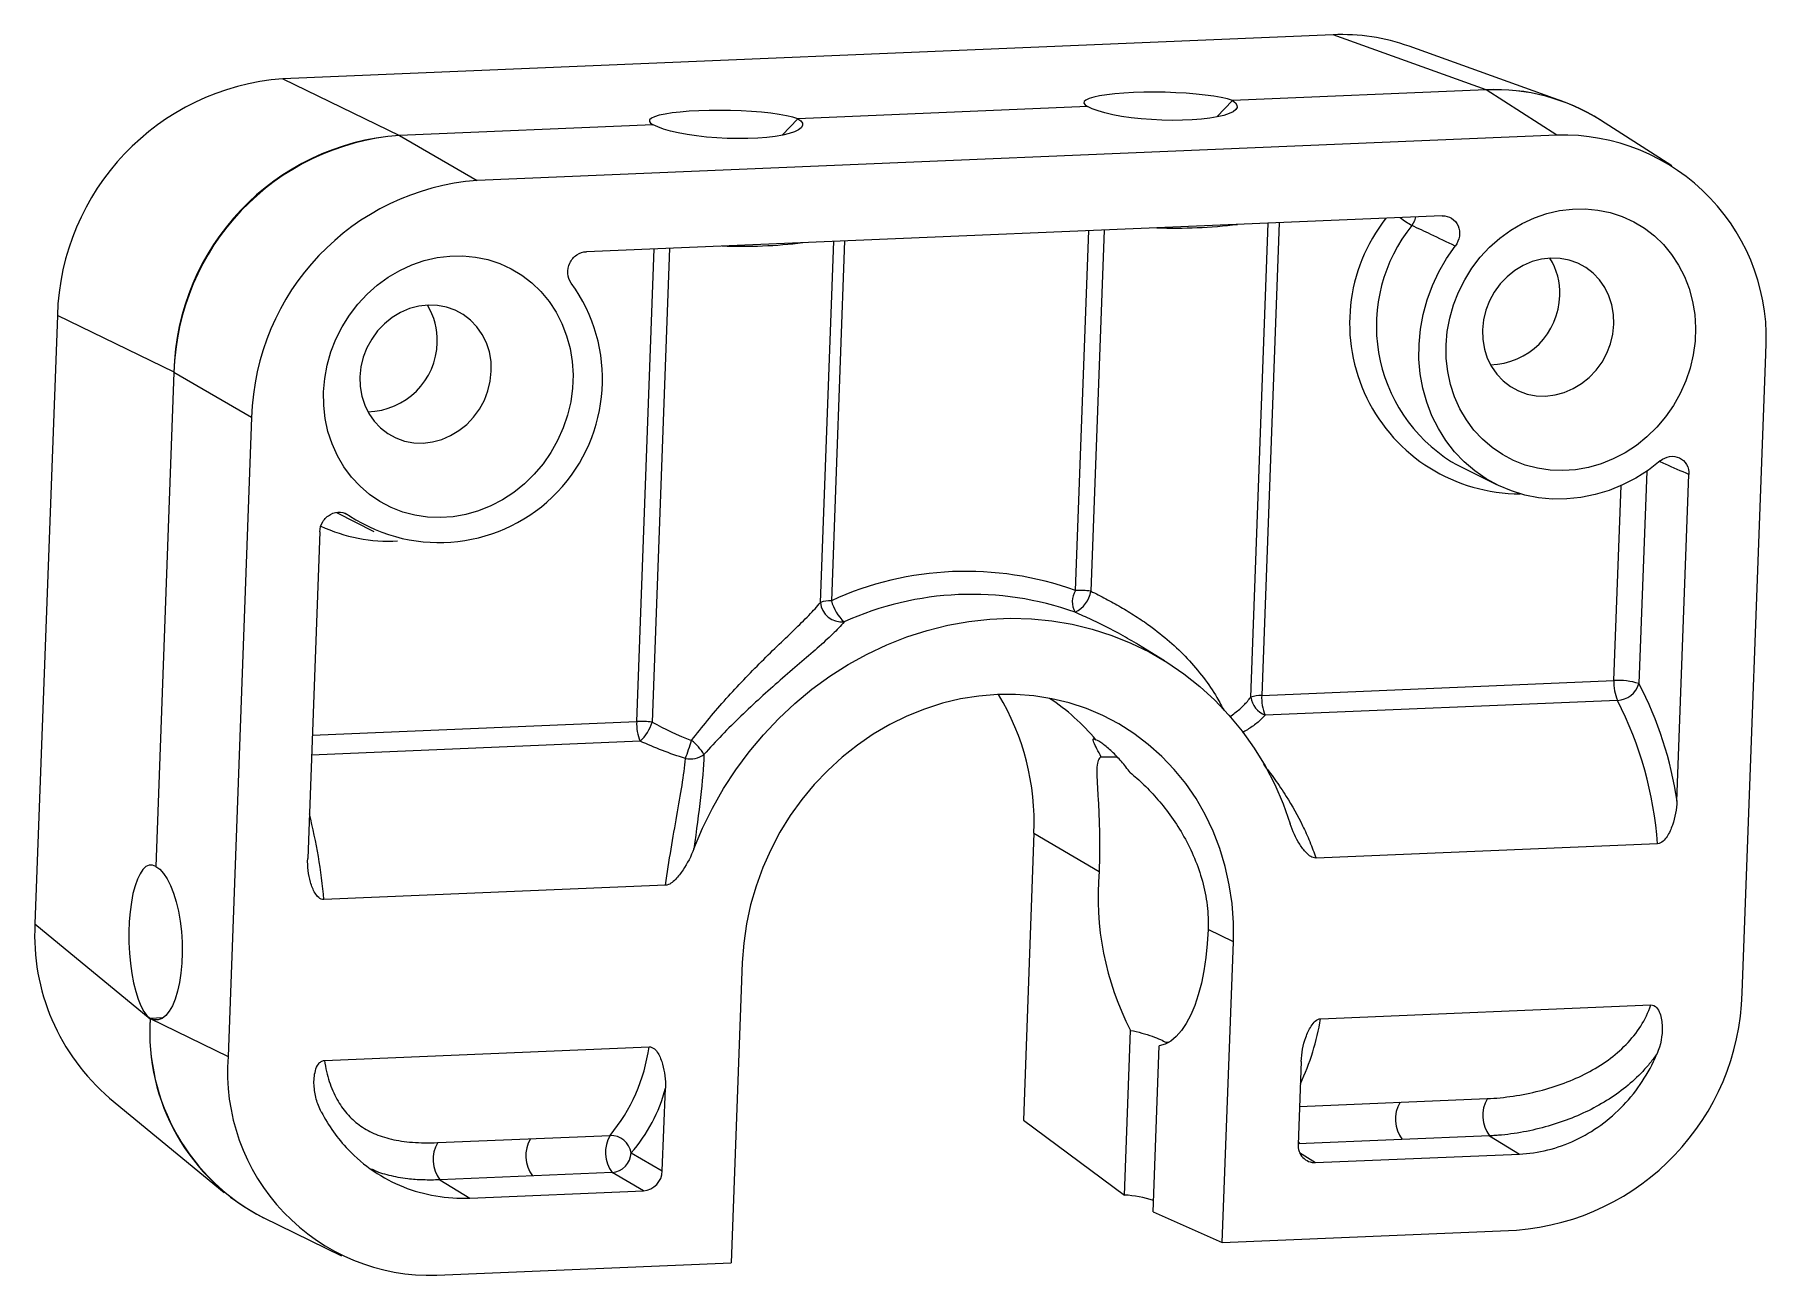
# Model space of a CAD drawing. Header units: millimetres. Extents: x -22.6 to 22, y -9.4 to 22.6.
import ezdxf

# ---------------------------------------------------------------- set-up
doc = ezdxf.new("R2010")
doc.units = ezdxf.units.MM

msp = doc.modelspace()

# ---------------------------------------------------------------- linework, layer by layer
at = {"color": 7, "linetype": 'Continuous', "lineweight": 15}
for p, q in [((10.811, 22.562), (-16.248, 21.429)), ((14.759, 21.144), (10.811, 22.562)), ((16.708, 20.854), (12.772, 22.267)), ((-16.248, 21.429), (-13.243, 19.972)), ((14.752, 21.144), (8.221, 20.871)), ((14.752, 21.144), (14.759, 21.144)), ((16.579, 19.978), (14.752, 21.144)), ((4.489, 20.714), (-2.974, 20.402)), ((8.221, 20.871), (7.817, 20.446)), ((-6.705, 20.246), (-13.237, 19.972)), ((-2.974, 20.402), (-3.378, 19.977)), ((19.541, 19.191), (17.701, 20.366)), ((-13.243, 19.972), (-13.237, 19.972)), ((-13.237, 19.972), (-11.236, 18.813)), ((16.579, 19.978), (-11.236, 18.813)), ((13.622, 17.899), (-8.423, 16.976)), ((-22.054, 15.33), (-22.631, -0.339)), ((-19.049, 13.872), (-22.054, 15.33)), ((21.352, -2.122), (21.959, 14.339)), ((-19.05, 13.865), (-19.519, 1.138)), ((-19.05, 13.865), (-19.049, 13.872)), ((-17.049, 12.706), (-19.05, 13.865)), ((-17.049, 12.706), (-17.656, -3.756)), ((13.974, 11.506), (15.021, 10.978)), ((19.671, 2.824), (19.981, 11.234)), ((-14.864, 10.254), (-13.899, 9.767)), ((-15.295, 9.756), (-15.605, 1.347)), ((6.469, 6.436), (5.8, 6.848)), ((8.974, 5.546), (18.048, 5.926)), ((18.14, 5.417), (9.065, 5.037)), ((3.105, 1.992), (2.833, -5.396)), ((3.105, 1.992), (4.783, 1.007)), ((19.173, 1.723), (10.372, 1.355)), ((-6.385, 0.653), (-15.185, 0.284)), ((-22.631, -0.339), (-19.663, -2.786)), ((8.242, -0.807), (7.593, -0.49)), ((7.957, -8.547), (8.242, -0.807)), ((-4.408, -1.336), (-4.694, -9.077)), ((10.491, -2.784), (18.998, -2.428)), ((-19.338, -2.765), (-19.663, -2.778)), ((-19.663, -2.778), (-19.663, -2.779)), ((-19.663, -2.786), (-19.663, -2.779)), ((-19.663, -2.779), (-17.656, -3.756)), ((5.437, -7.327), (5.593, -3.085)), ((-15.173, -3.859), (-6.81, -3.509)), ((6.177, -7.756), (6.335, -3.485)), ((6.512, -3.393), (6.51, -3.43)), ((6.512, -3.393), (6.587, -3.39)), ((9.992, -3.886), (9.913, -6.021)), ((-20.707, -4.829), (-17.753, -7.265)), ((-6.469, -6.707), (-6.391, -4.572)), ((9.949, -5.046), (14.785, -4.844)), ((-12.256, -5.976), (-7.814, -5.79)), ((2.833, -5.396), (5.437, -7.327)), ((-7.275, -6.241), (-6.469, -6.707)), ((14.84, -5.803), (9.914, -6.01)), ((14.84, -5.803), (15.611, -6.272)), ((10.361, -6.491), (15.611, -6.272)), ((-7.759, -6.75), (-12.201, -6.935)), ((-12.201, -6.935), (-11.43, -7.404)), ((-6.954, -7.216), (-7.759, -6.75)), ((-11.43, -7.404), (-6.954, -7.216)), ((-16.755, -7.906), (-14.734, -8.889)), ((6.177, -7.756), (7.957, -8.547)), ((7.957, -8.547), (15.539, -8.229)), ((-12.275, -9.394), (-4.694, -9.077))]:
    msp.add_line(p, q, dxfattribs=at)
at = {"color": 8, "linetype": 'Continuous', "lineweight": 15}
for p, q in [((4.175, 8.248), (4.516, 17.518)), ((4.912, 17.534), (4.569, 8.231)), ((8.692, 5.501), (9.142, 17.711)), ((9.423, 17.723), (8.974, 5.546)), ((-7.127, 4.872), (-6.678, 17.049)), ((-6.283, 17.065), (-6.733, 4.855)), ((-2.396, 7.94), (-2.053, 17.243)), ((-1.772, 17.254), (-2.114, 7.985)), ((18.893, 11.321), (18.691, 5.847)), ((18.048, 5.926), (18.234, 10.95)), ((-14.525, 10.172), (-14.663, 10.24)), ((-15.488, 4.522), (-7.127, 4.872)), ((-7.036, 4.363), (-15.506, 4.009)), ((9.95, -6.229), (10.361, -6.491))]:
    msp.add_line(p, q, dxfattribs=at)
at = {"color": 7, "linetype": 'Continuous', "lineweight": 15, "flags": 128}
for points in [[(8.221, 20.871), (8.091, 20.91), (7.928, 20.947), (7.737, 20.981), (7.52, 21.011), (7.281, 21.037), (7.025, 21.057), (6.758, 21.072), (6.483, 21.082), (6.207, 21.086), (5.935, 21.084), (5.671, 21.076), (5.42, 21.062), (5.189, 21.043), (4.98, 21.019), (4.798, 20.99), (4.646, 20.957), (4.528, 20.921), (4.445, 20.882), (4.399, 20.841), (4.391, 20.799), (4.422, 20.757), (4.489, 20.714)], [(-2.974, 20.402), (-3.104, 20.441), (-3.266, 20.479), (-3.458, 20.512), (-3.675, 20.542), (-3.914, 20.568), (-4.169, 20.588), (-4.437, 20.604), (-4.711, 20.613), (-4.988, 20.617), (-5.26, 20.615), (-5.524, 20.607), (-5.774, 20.593), (-6.006, 20.574), (-6.215, 20.55), (-6.397, 20.521), (-6.548, 20.489), (-6.667, 20.453), (-6.75, 20.414), (-6.795, 20.373), (-6.803, 20.33), (-6.773, 20.288), (-6.705, 20.246)], [(8.221, 20.871), (8.296, 20.811), (8.335, 20.752), (8.338, 20.693), (8.305, 20.636), (8.236, 20.582), (8.132, 20.533), (7.996, 20.488), (7.829, 20.449), (7.636, 20.416), (7.419, 20.39), (7.183, 20.372), (6.931, 20.361), (6.668, 20.358), (6.4, 20.364), (6.13, 20.377), (5.864, 20.399), (5.607, 20.427), (5.364, 20.462), (5.138, 20.504), (4.934, 20.55), (4.756, 20.602), (4.607, 20.657), (4.489, 20.714)], [(-2.974, 20.402), (-2.899, 20.343), (-2.86, 20.283), (-2.857, 20.224), (-2.89, 20.167), (-2.959, 20.114), (-3.063, 20.064), (-3.199, 20.019), (-3.365, 19.98), (-3.559, 19.947), (-3.776, 19.921), (-4.012, 19.903), (-4.264, 19.892), (-4.527, 19.89), (-4.795, 19.895), (-5.065, 19.909), (-5.33, 19.93), (-5.587, 19.958), (-5.831, 19.993), (-6.057, 20.035), (-6.26, 20.082), (-6.439, 20.133), (-6.588, 20.188), (-6.705, 20.246)], [(13.724, 14.573), (13.754, 14.921), (13.817, 15.266), (13.914, 15.605), (14.043, 15.934), (14.202, 16.251), (14.39, 16.551), (14.605, 16.832), (14.845, 17.09), (15.108, 17.323), (15.389, 17.529), (15.687, 17.704), (15.998, 17.847), (16.319, 17.958), (16.647, 18.034), (16.978, 18.074), (17.308, 18.079), (17.634, 18.048), (17.953, 17.982), (18.262, 17.881), (18.556, 17.747), (18.833, 17.58), (19.089, 17.382), (19.324, 17.157), (19.532, 16.905), (19.713, 16.631), (19.865, 16.335), (19.986, 16.023), (20.074, 15.696), (20.129, 15.359), (20.151, 15.016), (20.138, 14.669), (20.091, 14.322), (20.011, 13.979), (19.898, 13.645), (19.754, 13.321), (19.58, 13.012), (19.378, 12.721), (19.15, 12.451), (18.899, 12.206), (18.626, 11.986), (18.336, 11.796), (18.031, 11.636), (17.715, 11.509), (17.39, 11.416), (17.06, 11.357), (16.729, 11.335), (16.401, 11.348), (16.078, 11.396), (15.764, 11.48), (15.462, 11.598), (15.176, 11.749), (14.909, 11.931), (14.663, 12.143), (14.441, 12.381), (14.246, 12.645), (14.079, 12.93), (13.943, 13.235), (13.838, 13.555), (13.766, 13.887), (13.728, 14.227), (13.724, 14.573)], [(19.24, 11.586), (18.934, 11.35), (18.61, 11.143), (18.271, 10.967), (17.921, 10.825), (17.562, 10.716), (17.197, 10.643), (16.83, 10.605), (16.464, 10.603), (16.103, 10.637), (15.748, 10.707), (15.404, 10.813), (15.073, 10.952), (14.759, 11.124), (14.464, 11.328), (14.191, 11.562), (13.942, 11.823), (13.719, 12.11), (13.524, 12.419), (13.359, 12.749), (13.226, 13.095), (13.125, 13.456), (13.058, 13.828), (13.025, 14.208), (13.026, 14.592), (13.062, 14.977), (13.131, 15.359), (13.234, 15.736), (13.37, 16.104), (13.537, 16.46), (13.734, 16.8), (13.959, 17.122)], [(-15.196, 13.362), (-15.166, 13.71), (-15.103, 14.055), (-15.006, 14.394), (-14.877, 14.724), (-14.718, 15.04), (-14.53, 15.34), (-14.314, 15.621), (-14.074, 15.879), (-13.812, 16.112), (-13.531, 16.318), (-13.233, 16.493), (-12.922, 16.637), (-12.601, 16.747), (-12.273, 16.823), (-11.942, 16.863), (-11.612, 16.868), (-11.285, 16.837), (-10.966, 16.771), (-10.658, 16.67), (-10.364, 16.536), (-10.087, 16.369), (-9.83, 16.172), (-9.596, 15.946), (-9.388, 15.694), (-9.206, 15.42), (-9.055, 15.124), (-8.934, 14.812), (-8.846, 14.485), (-8.79, 14.149), (-8.769, 13.805), (-8.782, 13.458), (-8.829, 13.111), (-8.909, 12.768), (-9.022, 12.434), (-9.166, 12.11), (-9.34, 11.801), (-9.542, 11.51), (-9.77, 11.241), (-10.021, 10.995), (-10.293, 10.775), (-10.584, 10.585), (-10.889, 10.425), (-11.205, 10.298), (-11.53, 10.205), (-11.86, 10.146), (-12.191, 10.124), (-12.519, 10.137), (-12.842, 10.185), (-13.156, 10.269), (-13.458, 10.387), (-13.744, 10.538), (-14.011, 10.72), (-14.257, 10.932), (-14.479, 11.171), (-14.674, 11.434), (-14.84, 11.719), (-14.977, 12.024), (-15.082, 12.344), (-15.153, 12.676), (-15.192, 13.017), (-15.196, 13.362)], [(18.046, 15.105), (18.038, 15.357), (17.996, 15.603), (17.92, 15.837), (17.813, 16.054), (17.675, 16.251), (17.511, 16.423), (17.323, 16.567), (17.116, 16.68), (16.893, 16.759), (16.659, 16.803), (16.418, 16.811), (16.177, 16.783), (15.939, 16.719), (15.709, 16.621), (15.492, 16.49), (15.293, 16.33), (15.116, 16.144), (14.964, 15.935), (14.84, 15.708), (14.747, 15.467), (14.686, 15.217), (14.66, 14.963), (14.668, 14.711), (14.71, 14.465), (14.785, 14.231), (14.893, 14.014), (15.03, 13.817), (15.194, 13.645), (15.382, 13.501), (15.59, 13.388), (15.813, 13.309), (16.047, 13.265), (16.287, 13.257), (16.529, 13.285), (16.767, 13.349), (16.997, 13.447), (17.213, 13.578), (17.412, 13.738), (17.589, 13.924), (17.742, 14.133), (17.866, 14.36), (17.959, 14.601), (18.019, 14.851), (18.046, 15.105)], [(-10.874, 13.894), (-10.882, 14.146), (-10.924, 14.392), (-11, 14.626), (-11.107, 14.843), (-11.245, 15.04), (-11.409, 15.212), (-11.597, 15.356), (-11.804, 15.469), (-12.027, 15.548), (-12.261, 15.592), (-12.502, 15.6), (-12.743, 15.572), (-12.981, 15.508), (-13.211, 15.41), (-13.427, 15.279), (-13.626, 15.119), (-13.804, 14.933), (-13.956, 14.724), (-14.08, 14.497), (-14.173, 14.256), (-14.234, 14.006), (-14.26, 13.752), (-14.252, 13.5), (-14.21, 13.254), (-14.134, 13.02), (-14.027, 12.803), (-13.89, 12.606), (-13.725, 12.434), (-13.538, 12.29), (-13.33, 12.177), (-13.107, 12.098), (-12.873, 12.054), (-12.633, 12.046), (-12.391, 12.074), (-12.153, 12.138), (-11.923, 12.236), (-11.707, 12.367), (-11.508, 12.527), (-11.33, 12.713), (-11.178, 12.922), (-11.054, 13.149), (-10.961, 13.39), (-10.9, 13.64), (-10.874, 13.894)], [(13.867, 11.563), (13.883, 11.554), (13.974, 11.506)], [(-5.654, 1.594), (-5.431, 2.125), (-5.176, 2.643), (-4.891, 3.145), (-4.577, 3.628), (-4.234, 4.091), (-3.865, 4.532), (-3.471, 4.948), (-3.053, 5.339), (-2.614, 5.702), (-2.156, 6.036), (-1.68, 6.339), (-1.188, 6.61), (-0.684, 6.847), (-0.167, 7.051), (0.358, 7.22), (0.89, 7.352), (1.426, 7.449), (1.965, 7.508), (2.503, 7.531), (3.039, 7.516), (3.569, 7.464), (4.093, 7.376), (4.608, 7.251), (5.11, 7.09), (5.599, 6.894), (6.072, 6.663), (6.527, 6.399), (6.963, 6.103), (7.376, 5.776), (7.766, 5.419), (8.13, 5.034), (8.468, 4.623), (8.778, 4.187), (9.058, 3.729), (9.307, 3.249), (9.524, 2.751), (9.708, 2.237)], [(8.242, -0.807), (8.243, -0.311), (8.208, 0.18), (8.138, 0.664), (8.034, 1.138), (7.895, 1.6), (7.722, 2.047), (7.517, 2.477), (7.281, 2.886), (7.015, 3.274), (6.72, 3.637), (6.399, 3.974), (6.052, 4.283), (5.682, 4.562), (5.292, 4.809), (4.882, 5.024), (4.456, 5.204), (4.015, 5.349), (3.563, 5.459), (3.102, 5.532), (2.634, 5.567), (2.162, 5.566), (1.688, 5.528), (1.216, 5.453), (0.748, 5.341), (0.286, 5.193), (-0.166, 5.011), (-0.607, 4.794), (-1.034, 4.545), (-1.444, 4.264), (-1.836, 3.953), (-2.206, 3.614), (-2.553, 3.249), (-2.876, 2.86), (-3.171, 2.449), (-3.439, 2.018), (-3.676, 1.57), (-3.882, 1.107), (-4.055, 0.632), (-4.195, 0.147), (-4.301, -0.344), (-4.372, -0.84), (-4.408, -1.336)], [(-19.519, 1.138), (-19.604, 1.174), (-19.688, 1.173), (-19.771, 1.135), (-19.85, 1.061), (-19.925, 0.952), (-19.993, 0.809), (-20.054, 0.637), (-20.106, 0.438), (-20.148, 0.215), (-20.181, -0.027), (-20.202, -0.284), (-20.212, -0.551), (-20.21, -0.823), (-20.197, -1.095), (-20.172, -1.361), (-20.137, -1.618), (-20.091, -1.86), (-20.036, -2.083), (-19.973, -2.282), (-19.903, -2.454), (-19.827, -2.596), (-19.746, -2.704), (-19.663, -2.778)], [(-19.519, 1.138), (-19.417, 1.066), (-19.319, 0.958), (-19.226, 0.818), (-19.139, 0.646), (-19.061, 0.448), (-18.993, 0.225), (-18.936, -0.017), (-18.891, -0.274), (-18.859, -0.541), (-18.841, -0.813), (-18.837, -1.086), (-18.846, -1.353), (-18.87, -1.611), (-18.907, -1.854), (-18.957, -2.078), (-19.019, -2.278), (-19.091, -2.451), (-19.173, -2.593), (-19.262, -2.703), (-19.358, -2.777), (-19.458, -2.815), (-19.56, -2.815), (-19.663, -2.778)], [(7.593, -0.49), (7.572, -0.855), (7.535, -1.208), (7.484, -1.547), (7.418, -1.867), (7.339, -2.166), (7.247, -2.441), (7.143, -2.688), (7.028, -2.906), (6.904, -3.092), (6.771, -3.244), (6.63, -3.361), (6.485, -3.442), (6.335, -3.485)]]:
    msp.add_lwpolyline(points, dxfattribs=at)
at = {"color": 8, "linetype": 'Continuous', "lineweight": 15, "flags": 128}
for points in [[(12.937, 17.87), (12.909, 17.772), (12.844, 17.65)], [(9.967, -6.007), (9.917, -5.956), (9.916, -5.954)]]:
    msp.add_lwpolyline(points, dxfattribs=at)
at = {"color": 7, "linetype": 'Continuous', "lineweight": 15}
for centre, radius, start, end in [((11.04, 17.419), 5.149, 70.3413, 92.5513), ((-15.768, 15.16), 6.288, 94.3756, 178.452), ((14.99, 16.068), 5.081, 57.5777, 92.6794), ((15.006, 16.13), 5.02, 57.5417, 92.8231), ((-12.754, 13.692), 6.298, 94.3982, 178.4294), ((-12.802, 13.738), 6.249, 94.0534, 178.7742), ((16.736, 14.742), 5.238, 355.5898, 91.7228), ((-10.753, 12.533), 6.298, 94.3982, 178.4294), ((14.998, 15.926), 1.656, 357.2924, 32.2583), ((-12.217, 13.689), 4.207, 236.7186, 36.109), ((14.829, 15.888), 1.824, 271.1093, 358.7231), ((-13.922, 14.715), 1.656, 357.2924, 32.2583), ((-14.091, 14.677), 1.824, 271.1093, 358.7231), ((1.354, 0.402), 8.338, 70.2251, 114.5703), ((1.497, 0.217), 7.931, 70.3426, 114.4528), ((4.636, 7.96), 0.544, 147.9794, 210.1341), ((3.862, 8.333), 0.714, 295.1315, 351.8164), ((4.27, 5.877), 2.373, 82.7541, 92.2939), ((-2.117, 7.102), 0.883, 89.8041, 108.4473), ((-1.834, 8.001), 0.566, 186.2345, 274.8448), ((-0.961, 8.303), 1.196, 195.413, 226.3698), ((19.117, 5.855), 1.071, 176.1748, 204.1215), ((18.177, 4.319), 1.612, 71.4221, 94.5804), ((18.111, 6.022), 0.606, 272.6983, 343.218), ((10.26, 1.442), 9.513, 8.3513, 27.5853), ((-3.241, 2.275), 6.352, 357.4453, 31.2162), ((0.495, 0.901), 5.472, 39.7339, 56.5944), ((8.971, 4.663), 0.883, 89.8041, 108.4473), ((9.264, 5.58), 0.578, 187.8398, 249.898), ((10.042, 5.475), 1.071, 176.1748, 204.1215), ((9.452, 0.997), 9.747, 4.2731, 26.9699), ((-6.059, 4.801), 1.071, 176.1748, 204.1215), ((-7.032, 2.501), 2.373, 82.7541, 92.2939), ((-7.854, 5.207), 1.175, 314.1213, 342.5918), ((-16.391, 7.754), 11.196, 339.9692, 342.483), ((-5.75, 4.503), 0.596, 258.1197, 306.4354), ((-6.559, 3.318), 1.36, 31.2127, 51.6089), ((12.216, 0.353), 7.461, 174.976, 207.4359), ((-17.144, -0.645), 5.495, 176.8056, 229.5809), ((15.056, -1.95), 6.298, 274.3982, 358.4294), ((-14.329, -3.142), 5.346, 176.1822, 243.0112), ((-14.282, -3.115), 5.392, 176.4275, 242.8552), ((-11.309, -2.889), 4.542, 320.2995, 352.1554), ((-12.433, -4.158), 5.238, 175.5898, 271.7228), ((-10.235, -3.603), 3.965, 318.2987, 345.8616), ((15.534, -5.282), 0.867, 149.6453, 216.9222), ((13.284, -5.376), 0.867, 149.6453, 216.9222), ((-7.066, -6.228), 0.867, 149.6453, 216.9222), ((-7.811, -6.335), 0.545, 9.9558, 90.3177), ((-11.508, -6.414), 0.867, 149.6453, 216.9222), ((-9.119, -6.314), 0.867, 149.6453, 216.9222), ((-7.804, -6.222), 0.529, 274.8116, 358.0159), ((10.348, -6.055), 0.437, 175.5898, 271.7228), ((-6.994, -6.693), 0.525, 274.3982, 358.4294), ((5.277, -10.204), 2.881, 71.569, 86.8079)]:
    msp.add_arc(centre, radius, start, end, dxfattribs=at)
at = {"color": 8, "linetype": 'Continuous', "lineweight": 15}
for centre, radius, start, end in [((14.92, 21.074), 4.004, 233.5466, 238.7796), ((6.74, 31.21), 13.627, 268.0159, 276.7794), ((15.626, 15.128), 4.389, 141.8587, 270.0771), ((16.048, 15.059), 4.121, 141.0308, 238.0398), ((-4.455, 30.741), 13.627, 268.0159, 276.7794), ((-13.535, 13.581), 4.061, 244.7372, 273.4879), ((-29.007, -0.942), 13.876, 5.0694, 14.3211), ((4.102, -1.722), 6.477, 334.9801, 350.559)]:
    msp.add_arc(centre, radius, start, end, dxfattribs=at)
at = {"color": 7, "linetype": 'Continuous', "lineweight": 15}
for points, knots in [([(13.622, 17.899), (13.709, 17.903), (13.795, 17.88), (13.938, 17.79), (13.996, 17.721), (14.066, 17.56), (14.078, 17.468), (14.053, 17.285), (14.016, 17.196), (13.959, 17.122)], [0, 0, 0, 0, 0.25, 0.25, 0.5, 0.5, 0.75, 0.75, 1, 1, 1, 1]), ([(13.959, 17.122), (13.748, 17.221), (13.538, 17.321), (13.327, 17.421), (13.166, 17.497), (13.005, 17.574), (12.844, 17.65)], [0, 0, 0, 0, 0.001619534, 0.001619534, 0.001619534, 0.002860602, 0.002860602, 0.002860602, 0.002860602]), ([(-8.818, 16.168), (-8.87, 16.238), (-8.901, 16.324), (-8.913, 16.504), (-8.894, 16.599), (-8.812, 16.766), (-8.75, 16.839), (-8.598, 16.943), (-8.511, 16.972), (-8.423, 16.976)], [0, 0, 0, 0, 0.25, 0.25, 0.5, 0.5, 0.75, 0.75, 1, 1, 1, 1]), ([(19.24, 11.586), (19.311, 11.646), (19.396, 11.685), (19.569, 11.712), (19.658, 11.7), (19.811, 11.627), (19.876, 11.567), (19.963, 11.415), (19.985, 11.326), (19.981, 11.234)], [0, 0, 0, 0, 0.25, 0.25, 0.5, 0.5, 0.75, 0.75, 1, 1, 1, 1]), ([(-15.295, 9.756), (-15.291, 9.849), (-15.263, 9.94), (-15.165, 10.098), (-15.095, 10.165), (-14.936, 10.251), (-14.847, 10.271), (-14.674, 10.259), (-14.592, 10.227), (-14.525, 10.172)], [0, 0, 0, 0, 0.25, 0.25, 0.5, 0.5, 0.75, 0.75, 1, 1, 1, 1]), ([(-5.714, 4.384), (-5.451, 4.73), (-5.173, 5.067), (-4.731, 5.565), (-4.581, 5.729), (-4.278, 6.049), (-4.125, 6.206), (-3.819, 6.512), (-3.664, 6.664), (-3.364, 6.954), (-3.218, 7.093), (-2.942, 7.36), (-2.811, 7.488), (-2.581, 7.725), (-2.48, 7.835), (-2.396, 7.94)], [0, 0, 0, 0, 0.25, 0.25, 0.375, 0.375, 0.5, 0.5, 0.625, 0.625, 0.75, 0.75, 0.875, 0.875, 1, 1, 1, 1]), ([(5.799, 6.846), (5.65, 6.936), (5.329, 7.128), (4.919, 7.336), (4.522, 7.526), (4.309, 7.622), (4.165, 7.686)], [0, 0, 0, 0, 0.280679, 0.602253, 0.733785, 1, 1, 1, 1]), ([(-1.786, 7.437), (-1.868, 7.338), (-1.969, 7.233), (-2.2, 7.009), (-2.334, 6.888), (-2.621, 6.635), (-2.774, 6.504), (-3.095, 6.228), (-3.264, 6.082), (-3.601, 5.788), (-3.77, 5.637), (-4.108, 5.329), (-4.277, 5.17), (-4.777, 4.688), (-5.094, 4.36), (-5.396, 4.023)], [0, 0, 0, 0, 0.125, 0.125, 0.25, 0.25, 0.375, 0.375, 0.5, 0.5, 0.625, 0.625, 0.75, 0.75, 1, 1, 1, 1]), ([(-5.396, 4.023), (-5.403, 3.689), (-5.438, 3.32), (-5.533, 2.511), (-5.593, 2.067), (-5.654, 1.594)], [0, 0, 0, 0, 0.5, 0.5, 1, 1, 1, 1]), ([(4.84, 3.952), (4.8, 4.03), (4.762, 4.103), (4.695, 4.231), (4.667, 4.288), (4.631, 4.375), (4.622, 4.405), (4.638, 4.431), (4.662, 4.425), (4.703, 4.399)], [0, 0, 0, 0, 0.25, 0.25, 0.5, 0.5, 0.75, 0.75, 1, 1, 1, 1]), ([(5.583, 3.556), (5.513, 3.653), (5.438, 3.749), (5.281, 3.931), (5.198, 4.018), (5.034, 4.174), (4.952, 4.243), (4.808, 4.349), (4.747, 4.385), (4.703, 4.399)], [0, 0, 0, 0, 0.25, 0.25, 0.5, 0.5, 0.75, 0.75, 1, 1, 1, 1]), ([(-6.385, 0.653), (-6.341, 0.975), (-6.293, 1.284), (-6.194, 1.881), (-6.143, 2.171), (-5.997, 2.998), (-5.911, 3.486), (-5.872, 3.919)], [0, 0, 0, 0, 0.25, 0.25, 0.5, 0.5, 1, 1, 1, 1]), ([(4.84, 3.952), (4.804, 3.941), (4.777, 3.914), (4.742, 3.828), (4.732, 3.77), (4.718, 3.55), (4.73, 3.348), (4.754, 2.961), (4.763, 2.819), (4.778, 2.513), (4.785, 2.349), (4.794, 1.996), (4.797, 1.806), (4.795, 1.417), (4.791, 1.216), (4.783, 1.007)], [0, 0, 0, 0, 0.125, 0.125, 0.25, 0.25, 0.5, 0.5, 0.625, 0.625, 0.75, 0.75, 0.875, 0.875, 1, 1, 1, 1]), ([(5.251, 3.959), (5.214, 3.957), (5.063, 3.951), (4.934, 3.952), (4.85, 3.952), (4.84, 3.952)], [0, 0, 0, 0, 0.224164, 0.90801, 1, 1, 1, 1]), ([(5.583, 3.556), (5.697, 3.465), (5.818, 3.359), (6.059, 3.126), (6.18, 2.998), (6.542, 2.578), (6.771, 2.261), (7.07, 1.727), (7.162, 1.541), (7.321, 1.159), (7.389, 0.962), (7.499, 0.556), (7.541, 0.345), (7.591, -0.073), (7.601, -0.282), (7.593, -0.49)], [0, 0, 0, 0, 0.125, 0.125, 0.25, 0.25, 0.5, 0.5, 0.625, 0.625, 0.75, 0.75, 0.875, 0.875, 1, 1, 1, 1]), ([(19.671, 2.824), (19.664, 2.613), (19.625, 2.405), (19.518, 2.102), (19.474, 2.001), (19.386, 1.866), (19.353, 1.823), (19.272, 1.752), (19.224, 1.725), (19.173, 1.723)], [0, 0, 0, 0, 0.5, 0.5, 0.75, 0.75, 0.875, 0.875, 1, 1, 1, 1]), ([(10.372, 1.355), (10.323, 1.352), (10.277, 1.371), (10.196, 1.42), (10.16, 1.451), (10.06, 1.552), (10.004, 1.629), (9.849, 1.874), (9.768, 2.05), (9.708, 2.237)], [0, 0, 0, 0, 0.125, 0.125, 0.25, 0.25, 0.5, 0.5, 1, 1, 1, 1]), ([(-15.185, 0.284), (-15.237, 0.282), (-15.283, 0.305), (-15.359, 0.37), (-15.389, 0.41), (-15.468, 0.539), (-15.504, 0.634), (-15.589, 0.93), (-15.612, 1.136), (-15.605, 1.347)], [0, 0, 0, 0, 0.125, 0.125, 0.25, 0.25, 0.5, 0.5, 1, 1, 1, 1]), ([(-5.654, 1.594), (-5.728, 1.4), (-5.822, 1.218), (-5.993, 0.963), (-6.056, 0.88), (-6.165, 0.768), (-6.204, 0.734), (-6.289, 0.677), (-6.336, 0.655), (-6.385, 0.653)], [0, 0, 0, 0, 0.5, 0.5, 0.75, 0.75, 0.875, 0.875, 1, 1, 1, 1]), ([(14.785, -4.844), (15.002, -4.835), (15.226, -4.812), (15.684, -4.744), (15.908, -4.699), (16.347, -4.587), (16.563, -4.519), (16.972, -4.366), (17.168, -4.279), (17.545, -4.082), (17.727, -3.971), (18.062, -3.728), (18.217, -3.595), (18.5, -3.305), (18.629, -3.145), (18.846, -2.803), (18.934, -2.622), (18.998, -2.428)], [0, 0, 0, 0, 0.125, 0.125, 0.25, 0.25, 0.375, 0.375, 0.5, 0.5, 0.625, 0.625, 0.75, 0.75, 0.875, 0.875, 1, 1, 1, 1]), ([(18.998, -2.428), (19.056, -2.426), (19.108, -2.457), (19.182, -2.54), (19.209, -2.592), (19.27, -2.752), (19.287, -2.869), (19.298, -3.222), (19.251, -3.461), (19.158, -3.685)], [0, 0, 0, 0, 0.125, 0.125, 0.25, 0.25, 0.5, 0.5, 1, 1, 1, 1]), ([(5.593, -3.085), (5.695, -3.103), (5.793, -3.127), (5.98, -3.179), (6.069, -3.208), (6.309, -3.294), (6.437, -3.351), (6.512, -3.393)], [0, 0, 0, 0, 0.25, 0.25, 0.5, 0.5, 1, 1, 1, 1]), ([(9.992, -3.886), (10, -3.674), (10.038, -3.467), (10.145, -3.163), (10.189, -3.063), (10.277, -2.928), (10.31, -2.885), (10.391, -2.814), (10.44, -2.787), (10.491, -2.784)], [0, 0, 0, 0, 0.5, 0.5, 0.75, 0.75, 0.875, 0.875, 1, 1, 1, 1]), ([(-6.81, -3.509), (-6.758, -3.507), (-6.712, -3.53), (-6.636, -3.594), (-6.606, -3.634), (-6.527, -3.764), (-6.491, -3.859), (-6.406, -4.155), (-6.383, -4.36), (-6.391, -4.572)], [0, 0, 0, 0, 0.125, 0.125, 0.25, 0.25, 0.5, 0.5, 1, 1, 1, 1]), ([(-15.254, -5.185), (-15.308, -5.08), (-15.351, -4.969), (-15.415, -4.738), (-15.435, -4.616), (-15.447, -4.372), (-15.439, -4.245), (-15.388, -4.063), (-15.365, -4.004), (-15.309, -3.927), (-15.286, -3.903), (-15.234, -3.87), (-15.203, -3.86), (-15.173, -3.859)], [0, 0, 0, 0, 0.25, 0.25, 0.5, 0.5, 0.75, 0.75, 0.875, 0.875, 0.9375, 0.9375, 1, 1, 1, 1]), ([(-15.173, -3.859), (-15.145, -4.056), (-15.103, -4.238), (-14.995, -4.568), (-14.929, -4.718), (-14.777, -4.993), (-14.69, -5.118), (-14.498, -5.339), (-14.393, -5.436), (-14.164, -5.604), (-14.039, -5.677), (-13.764, -5.8), (-13.614, -5.85), (-13.285, -5.926), (-13.104, -5.953), (-12.704, -5.983), (-12.49, -5.986), (-12.256, -5.976)], [0, 0, 0, 0, 0.125, 0.125, 0.25, 0.25, 0.375, 0.375, 0.5, 0.5, 0.625, 0.625, 0.75, 0.75, 0.875, 0.875, 1, 1, 1, 1]), ([(19.158, -3.685), (19.103, -3.765), (19.043, -3.845), (18.919, -3.998), (18.855, -4.071), (18.653, -4.285), (18.508, -4.419), (18.198, -4.669), (18.031, -4.787), (17.685, -5.001), (17.506, -5.099), (17.132, -5.276), (16.939, -5.356), (16.536, -5.499), (16.328, -5.562), (15.906, -5.667), (15.69, -5.71), (15.366, -5.758), (15.259, -5.771), (15.101, -5.786), (15.048, -5.791), (14.944, -5.798), (14.891, -5.801), (14.84, -5.803)], [0, 0, 0, 0, 0.0625, 0.0625, 0.125, 0.125, 0.25, 0.25, 0.375, 0.375, 0.5, 0.5, 0.625, 0.625, 0.75, 0.75, 0.875, 0.875, 0.9375, 0.9375, 0.96875, 0.96875, 1, 1, 1, 1]), ([(15.611, -6.272), (16.096, -6.251), (16.591, -6.129), (17.509, -5.699), (17.933, -5.391), (18.65, -4.638), (18.943, -4.193), (19.151, -3.702), (19.154, -3.694), (19.158, -3.685)], [-0.785246, -0.785246, -0.785246, -0.785246, -0.392623, -0.392623, 0, 0, 0.392623, 0.392623, 0.399465, 0.399465, 0.399465, 0.399465]), ([(-15.254, -5.185), (-15.068, -5.542), (-14.836, -5.868), (-14.164, -6.573), (-13.678, -6.902), (-12.604, -7.33), (-12.016, -7.428), (-11.43, -7.404)], [-0.266656, -0.266656, -0.266656, -0.266656, 0, 0, 0.392623, 0.392623, 0.785246, 0.785246, 0.785246, 0.785246])]:
    msp.add_open_spline(points, degree=3, knots=knots, dxfattribs=at)
at = {"color": 8, "linetype": 'Continuous', "lineweight": 15}
for points, knots in [([(19.981, 11.234), (19.779, 11.322), (19.523, 11.434), (19.268, 11.546), (19.216, 11.569)], [0, 0, 0, 0, 0.794778, 1, 1, 1, 1]), ([(4.569, 8.231), (4.697, 8.167), (4.953, 8.04), (5.342, 7.824), (5.722, 7.593), (6.152, 7.301), (6.608, 6.938), (7.075, 6.49), (7.481, 6.007), (7.794, 5.556), (7.943, 5.265), (8.002, 5.152)], [0, 0, 0, 0, 0.089043, 0.176718, 0.264836, 0.352624, 0.486577, 0.620695, 0.763936, 0.907796, 1, 1, 1, 1]), ([(8.15, 4.998), (8.24, 5.062), (8.413, 5.185), (8.581, 5.36), (8.663, 5.464), (8.692, 5.501)], [0, 0, 0, 0, 0.410488, 0.791905, 1, 1, 1, 1]), ([(9.065, 5.037), (9.03, 5.002), (8.931, 4.9), (8.745, 4.742), (8.562, 4.635), (8.476, 4.584)], [0, 0, 0, 0, 0.22275, 0.633963, 1, 1, 1, 1]), ([(9.017, 3.769), (9.116, 3.642), (9.32, 3.378), (9.668, 2.858), (9.971, 2.319), (10.217, 1.78), (10.321, 1.496), (10.372, 1.355)], [0, 0, 0, 0, 0.181357, 0.373851, 0.683247, 0.841632, 1, 1, 1, 1]), ([(-12.201, -6.935), (-12.201, -6.935), (-12.348, -6.942), (-12.637, -6.943), (-13.08, -6.912), (-13.514, -6.828), (-13.809, -6.739), (-13.94, -6.669), (-13.949, -6.664)], [0, 0, 0, 0, 0.000026, 0.202766, 0.411292, 0.691018, 0.977839, 1, 1, 1, 1])]:
    msp.add_open_spline(points, degree=3, knots=knots, dxfattribs=at)
at = {"color": 7, "linetype": 'Continuous', "lineweight": 15}
for points in [[(-6.733, 4.855), (-6.413, 4.683), (-6.07, 4.516), (-5.714, 4.384)], [(-5.872, 3.919), (-6.275, 4.041), (-6.668, 4.198), (-7.036, 4.363)]]:
    msp.add_open_spline(points, degree=3, dxfattribs=at)

doc.saveas('drawing.dxf')
